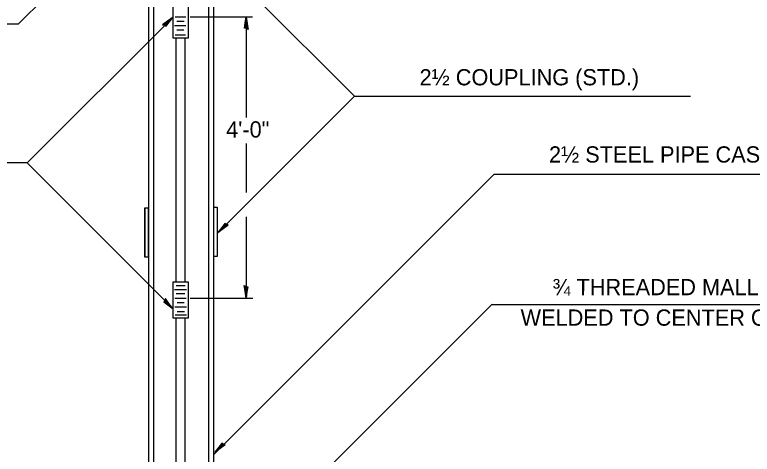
# Model space of a CAD drawing. Extents: x 100 to 888, y 575 to 1075.
# Drawn here: x 351.2 to 623.8, y 710.4 to 872.9 of the extents above; entities that cross this region are included whole.
import ezdxf

# ---------------------------------------------------------------- set-up
doc = ezdxf.new("R2010")
doc.units = 0
doc.layers.add('Draft_Plan_Labels', color=7, linetype='Continuous')

msp = doc.modelspace()

# ---------------------------------------------------------------- linework, layer by layer
at = {"layer": 'Draft_Plan_Labels'}
for p, q in [((400.79, 670.81), (400.79, 952.7)), ((402.67, 670.81), (402.67, 952.7)), ((422.93, 670.81), (422.93, 952.7)), ((424.81, 670.81), (424.81, 952.7)), ((412.19, 929.02), (352.57, 869.41)), ((476.84, 842.79), (428.13, 891.5)), ((410.51, 872.19), (414.5, 872.19)), ((416.06, 872.19), (439.17, 872.19)), ((436.76, 872.19), (436.76, 834.98)), ((355.82, 818.11), (408.52, 870.81)), ((411.14, 870.53), (413.83, 870.53)), ((352.57, 869.41), (263.37, 869.42)), ((410.33, 868.91), (414.46, 868.91)), ((411.14, 867.29), (413.74, 867.29)), ((410.56, 865.5), (414.33, 865.5)), ((410.96, 774.1), (410.96, 864.27)), ((410.96, 863.9), (410.96, 864)), ((414.25, 774.1), (414.25, 864.24)), ((476.84, 842.79), (426.76, 792.72)), ((476.84, 842.79), (601.03, 842.83)), ((436.76, 825.35), (436.76, 807.23)), ((355.82, 818.11), (255.94, 818.19)), ((409.76, 764.17), (355.82, 818.11)), ((424.94, 710.43), (528.46, 813.95)), ((528.41, 813.95), (690.62, 813.95)), ((436.76, 798.15), (436.76, 768.13)), ((410.96, 772.74), (414.2, 772.74)), ((410.26, 771.32), (414.76, 771.32)), ((410.91, 769.8), (414.05, 769.8)), ((410.41, 768.13), (414.56, 768.13)), ((411.32, 766.47), (413.8, 766.47)), ((416.11, 768.13), (439.22, 768.13)), ((410.41, 764.85), (414.71, 764.85)), ((411.22, 763.17), (413.95, 763.17)), ((421.56, 659.74), (527.67, 765.85)), ((527.66, 765.8), (566.24, 765.8)), ((566.24, 765.8), (680.32, 765.76)), ((410.51, 761.91), (414.76, 761.91)), ((410.96, 661.6), (410.96, 760.74)), ((414.25, 661.42), (414.25, 760.74))]:
    msp.add_line(p, q, dxfattribs=at)
for points in [[(410.94, 864.27), (409.76, 864.27), (409.76, 877.63), (415.28, 877.63), (415.28, 864.27), (411.02, 864.27)], [(436.83, 867.87), (436.19, 868.02), (436.46, 869.84), (436.76, 872.19), (437.11, 869.69), (437.49, 867.49), (436.83, 867.87), (436.4, 868.07), (436.77, 870.61), (437.26, 867.83), (436.71, 868.24), (436.78, 869.41), (436.96, 868.29)], [(436.83, 867.87), (436.19, 868.02), (436.46, 869.84), (436.76, 872.19), (437.11, 869.69), (437.49, 867.49), (436.83, 867.87), (436.4, 868.07), (436.77, 870.61), (437.26, 867.83), (436.71, 868.24), (436.78, 869.41), (436.96, 868.29)], [(406.66, 869.04), (407.21, 868.69), (408.31, 870.17), (409.75, 872.05), (407.74, 870.52), (405.91, 869.24), (406.66, 869.04), (407.09, 868.87), (408.64, 870.93), (406.32, 869.31), (407, 869.22), (407.77, 870.1), (406.86, 869.42)], [(406.66, 869.04), (407.21, 868.69), (408.31, 870.17), (409.75, 872.05), (407.74, 870.52), (405.91, 869.24), (406.66, 869.04), (407.09, 868.87), (408.64, 870.93), (406.32, 869.31), (407, 869.22), (407.77, 870.1), (406.86, 869.42)], [(429.39, 795.37), (428.83, 795.72), (427.74, 794.23), (426.29, 792.36), (428.3, 793.89), (430.13, 795.17), (429.39, 795.37), (428.95, 795.53), (427.41, 793.47), (429.72, 795.09), (429.04, 795.19), (428.27, 794.31), (429.18, 794.98)], [(429.39, 795.37), (428.83, 795.72), (427.74, 794.23), (426.29, 792.36), (428.3, 793.89), (430.13, 795.17), (429.39, 795.37), (428.95, 795.53), (427.41, 793.47), (429.72, 795.09), (429.04, 795.19), (428.27, 794.31), (429.18, 794.98)], [(410.94, 760.74), (409.76, 760.74), (409.76, 774.1), (415.28, 774.1), (415.28, 760.74), (411.02, 760.74)], [(436.7, 772.45), (437.35, 772.3), (437.07, 770.48), (436.76, 768.13), (436.42, 770.64), (436.03, 772.83), (436.7, 772.45), (437.13, 772.26), (436.76, 769.71), (436.28, 772.49), (436.82, 772.08), (436.75, 770.91), (436.58, 772.04)], [(406.75, 767.26), (406.4, 766.71), (407.88, 765.62), (409.76, 764.17), (408.23, 766.18), (406.95, 768.01), (406.75, 767.26), (406.59, 766.83), (408.64, 765.29), (407.02, 767.6), (406.93, 766.92), (407.8, 766.15), (407.13, 767.06)], [(428.27, 714.14), (427.72, 714.49), (426.63, 713.01), (425.18, 711.13), (427.19, 712.66), (429.02, 713.94), (428.27, 714.14), (427.84, 714.3), (426.3, 712.25), (428.61, 713.87), (427.93, 713.96), (427.16, 713.08), (428.07, 713.76)], [(428.27, 714.14), (427.72, 714.49), (426.63, 713.01), (425.18, 711.13), (427.19, 712.66), (429.02, 713.94), (428.27, 714.14), (427.84, 714.3), (426.3, 712.25), (428.61, 713.87), (427.93, 713.96), (427.16, 713.08), (428.07, 713.76)]]:
    msp.add_lwpolyline(points, dxfattribs=at)
for points in [[(399.37, 801.5), (400.6, 801.5), (400.6, 783.25), (399.37, 783.25)], [(399.43, 801.5), (400.66, 801.5), (400.66, 783.25), (399.43, 783.25)], [(424.83, 801.73), (426.06, 801.73), (426.06, 783.48), (424.83, 783.48)]]:
    msp.add_lwpolyline(points, close=True, dxfattribs=at)

# ---------------------------------------------------------------- texts
for s, rotation, p in [('2½ COUPLING (STD.)', 0.0185, (500.85, 846.8)), ('4\'-0"', 0.07, (429.38, 827.5)), ('¾ THREADED MALLEABLE IRON FLOOR FLANGE', 359.9755, (549.94, 769.21)), ('WELDED TO CENTER OF STEEL PLATE', 359.9755, (538.19, 757.94))]:
    msp.add_text(s, height=6, rotation=rotation, dxfattribs=at).set_placement(p)
msp.add_text('2½ STEEL PIPE CASING (STD.)', height=6, dxfattribs=at).set_placement((548.69, 818.26))

doc.saveas('drawing.dxf')
